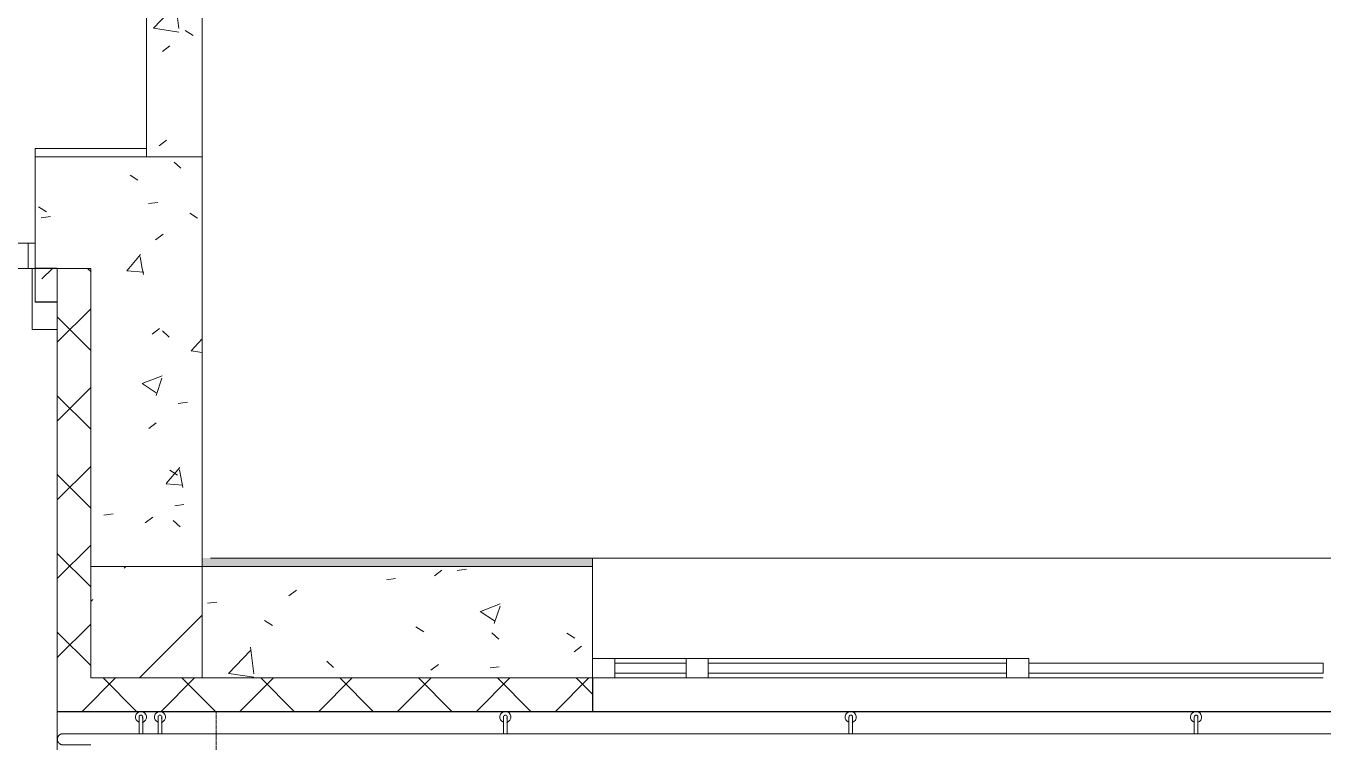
# Model space of a CAD drawing. Header units: millimetres. Extents: x -500089 to 1469082, y -290736 to 166440.
# Drawn here: x 1227521 to 1232174, y -23400 to -20831 of the extents above; entities that cross this region are included whole.
import ezdxf

# ---------------------------------------------------------------- set-up
doc = ezdxf.new("R2010")
doc.units = ezdxf.units.MM
doc.linetypes.add('ASVP_Штриховая_ш3 п1_5', pattern=[4.5, 3, -1.5])
for name, color, linetype, lineweight in [('Витраж', 7, 'Continuous', 0), ('Двери', 7, 'Continuous', 0), ('Линии', 7, 'Continuous', 0), ('Несущие колонны', 7, 'Continuous', 0), ('Ограждение', 7, 'Continuous', 0), ('Пандусы', 7, 'Continuous', 0), ('Панели витража', 7, 'Continuous', 0), ('Перекрытие', 7, 'Continuous', 0), ('Стены внутренние', 7, 'Continuous', 0), ('Стены несущие', 7, 'Continuous', 0), ('Стены отделка', 7, 'Continuous', 0), ('Стены штриховка', 7, 'Continuous', 0), ('экспертиза условные обозначения', 1, 'Continuous', 0)]:
    doc.layers.add(name, color=color, linetype=linetype, lineweight=lineweight)
pattern_1 = [(50, (0, 0), (728.7365, -63.7558), [76.2, -838.2]), (355, (0, 0), (-140.9716, 764.2276), [60.96, -670.56]), (100.451, (60.7, -5.3), (587.77, 700.4668), [64.76, -712.36]), (46.184, (0, 203.2), (1084.316, -168.171), [114.3, -1257.3]), (96.636, (90.4, 189.2), (949.61, 989.71), [97.14, -1068.54]), (351.184, (0, 203.2), (949.6206, 989.701), [91.44, -1005.84]), (21, (101.6, 152.4), (606.4579, -409.0606), [76.2, -838.2]), (326, (101.6, 152.4), (247.2083, 736.753), [60.96, -670.56]), (71.451, (152.14, 118.3), (853.6683, 327.6855), [64.76, -712.36]), (37.5, (0, 0), (12.3547, 338.2201), [33.528, -628.904, 33.528, -647.192, -673.1]), (37.5, (0, 0), (12.3547, 338.2201), [-1343.152, 33.528, -639.572]), (7.5, (0, 0), (267.2789, 400.7221), [33.528, -354.584, 33.528, -613.664, -256.54]), (7.5, (0, 0), (267.2789, 400.7221), [-1035.304, 33.528, -223.012]), (327.5, (-226.57, 0), (542.36333, -22.91534), [33.528, -220.472, 33.528, -758.952, -1051.56]), (327.5, (-226.57, 0), (542.36333, -22.91534), [-1046.48, 33.528, -1018.032]), (317.5, (-328.17, 0), (592.517, 101.7071), [33.528, -296.672, 33.528, -492.76, -746.76]), (317.5, (-328.17, 0), (592.517, 101.7071), [-856.488, 33.528, -713.232])]
pattern_2 = [(0, (0, 0), (406.4, 101.6), [6.706, -298.094, 6.706, -298.094, -1625.6]), (0, (0, 0), (406.4, 101.6), [-609.6, 6.706, -602.894, 6.706, -298.094, -711.2]), (0, (0, 0), (406.4, 101.6), [-1524, 6.706, -196.494, 6.706, -501.294]), (120, (152.4, 50.8), (-291.18818, 301.152724), [6.706, -298.094, 6.706, -298.094, -1625.6]), (120, (152.4, 50.8), (-291.18818, 301.152724), [-609.6, 6.706, -602.894, 6.706, -298.094, -711.2]), (120, (152.4, 50.8), (-291.18818, 301.152724), [-1524, 6.706, -196.494, 6.706, -501.294]), (240, (203.2, 254), (-115.21182, -402.752724), [6.706, -298.094, 6.706, -298.094, -1625.6]), (240, (203.2, 254), (-115.21182, -402.752724), [-609.6, 6.706, -602.894, 6.706, -298.094, -711.2]), (240, (203.2, 254), (-115.21182, -402.752724), [-1524, 6.706, -196.494, 6.706, -501.294])]
pattern_3 = [(45, (0, 0), (-141.42136, 141.42136), []), (135, (0, 0), (-141.42136, -141.42136), [])]

# ---------------------------------------------------------------- blocks, each defined once
blk = doc.blocks.new('ASVP_ДверьСтальная_2 полотна - Внутренняя 1370х2300h_полотна_ Г Пр-2731052-З Этаж 01')
at = {"layer": 'Двери', "lineweight": 18}
for p, q in [((-685, 200), (94.4, 650)), ((94.4, 650), (124.4, 598)), ((124.4, 598), (-655, 148)), ((278, 435), (248, 383)), ((685, 200), (278, 435)), ((248, 383), (655, 148)), ((-750, 200), (-725, 200)), ((-750, 110), (-750, 200)), ((-725, 200), (-685, 200)), ((-725, 110), (-725, 200)), ((-725, 200), (-725, 110)), ((-655, 148), (-685, 200)), ((-685, 200), (-685, 140)), ((655, 148), (685, 200)), ((725, 200), (685, 200)), ((685, 200), (685, 140)), ((725, 110), (725, 200)), ((750, 200), (725, 200)), ((725, 200), (725, 110)), ((750, 110), (750, 200)), ((-685, 140), (-669, 140)), ((-669, 140), (-669, 110)), ((685, 140), (669, 140)), ((669, 140), (669, 110)), ((-725, 110), (-750, 110)), ((-669, 110), (-725, 110)), ((669, 110), (725, 110)), ((725, 110), (750, 110))]:
    blk.add_line(p, q, dxfattribs=at)
blk = doc.blocks.new('ADSK_КолоннаЖБ_Прямоугольная - 400x400 мм-V211-З Этаж 01')
at = {"layer": 'Несущие колонны'}
h = blk.add_hatch(dxfattribs=at)
h.set_pattern_fill('FP_224', color=256, style=0, pattern_type=2)
h.set_pattern_definition([(45, (-81000, -57800), (-449.013, 449.013), []), (45, (-80551, -57800), (-449.013, 449.013), [793.75, -158.75, 6.706, -152.044])])
h.paths.add_polyline_path([(200, -200), (200, 200), (-200, 200), (-200, -200)], flags=0)
at = {"layer": 'Несущие колонны', "lineweight": 18}
for p, q in [((-200, -200), (-200, 200)), ((-200, 200), (200, 200)), ((200, 200), (-200, 200)), ((-200, 200), (-200, -200)), ((200, 200), (200, -200)), ((200, -200), (200, 200)), ((200, -200), (-200, -200)), ((-200, -200), (200, -200))]:
    blk.add_line(p, q, dxfattribs=at)
blk = doc.blocks.new('Системная панель - ASVP_Cтеклопакет Двухкамерный_36 мм-2646093-З Этаж 01')
at = {"layer": 'Панели витража', "lineweight": 18}
for p, q in [((-127.5, 18), (127.5, 18)), ((-127.5, -18), (-127.5, 18)), ((127.5, -18), (127.5, 18)), ((127.5, -18), (-127.5, -18))]:
    blk.add_line(p, q, dxfattribs=at)
blk = doc.blocks.new('Прямоугольный импост - 80х70 мм Белый-2744741-З Этаж 01')
at = {"layer": 'Витраж'}
for p, q in [((106135, 50470), (105880, 50470)), ((106135, 50400), (105880, 50400))]:
    blk.add_line(p, q, dxfattribs=at)
blk = doc.blocks.new('Системная панель - ASVP_Cтеклопакет Двухкамерный_36 мм-2646106-З Этаж 01')
at = {"layer": 'Панели витража', "lineweight": 18}
for p, q in [((-535, 18), (535, 18)), ((-535, -18), (-535, 18)), ((535, -18), (535, 18)), ((535, -18), (-535, -18))]:
    blk.add_line(p, q, dxfattribs=at)
blk = doc.blocks.new('Прямоугольный импост - 80х70 мм Белый-2744743-З Этаж 01')
at = {"layer": 'Витраж'}
for p, q in [((107285, 50470), (106215, 50470)), ((107285, 50400), (106215, 50400))]:
    blk.add_line(p, q, dxfattribs=at)
blk = doc.blocks.new('Прямоугольный импост - 80х70 мм Белый-2637583-З Этаж 01')
at = {"layer": 'Витраж', "lineweight": 18}
for p, q in [((40, 35), (-40, 35)), ((-40, 35), (-40, -35)), ((40, 35), (40, -35)), ((-40, -35), (40, -35))]:
    blk.add_line(p, q, dxfattribs=at)
blk = doc.blocks.new('Системная панель - ASVP_Cтеклопакет Двухкамерный_36 мм-2646088-З Этаж 01')
at = {"layer": 'Панели витража', "lineweight": 18}
for p, q in [((-527.5, 18), (527.5, 18)), ((-527.5, -18), (-527.5, 18)), ((527.5, -18), (527.5, 18)), ((527.5, -18), (-527.5, -18))]:
    blk.add_line(p, q, dxfattribs=at)
blk = doc.blocks.new('Прямоугольный импост - 80х70 мм Белый-2637562-З Этаж 01')
at = {"layer": 'Витраж', "lineweight": 18}
for p, q in [((40, 35), (-40, 35)), ((-40, 35), (-40, -35)), ((40, 35), (40, -35)), ((-40, -35), (40, -35))]:
    blk.add_line(p, q, dxfattribs=at)
blk = doc.blocks.new('Прямоугольный импост - 80х70 мм Белый-2637594-З Этаж 01')
at = {"layer": 'Витраж', "lineweight": 18}
for p, q in [((0, 35), (-80, 35)), ((-80, 35), (-80, -35)), ((-80, -35), (0, -35))]:
    blk.add_line(p, q, dxfattribs=at)
blk = doc.blocks.new('Ограждение - D40 доп поручень 700-2740027-З Этаж 01')
at = {"layer": 'Ограждение'}
for p, q in [((-26.7, 6.7), (-60, 6.7)), ((-18.9, 6.7), (-53.3, 6.7)), ((-60, -6.7), (-26.7, -6.7)), ((-53.3, -6.7), (-20, -6.7))]:
    blk.add_line(p, q, dxfattribs=at)
at = {"layer": 'Ограждение', "flags": 128}
for points in [[(-60, 6.7), (-58.9, 6.7), (-57.9, 6.7), (-56.8, 6.7), (-55.8, 6.7), (-54.7, 6.7), (-53.6, 6.7), (-53.3, 6.7)], [(0, 6.7), (0, 6.7), (-0.1, 6.7), (-0.2, 6.7), (-0.3, 6.7), (-0.5, 6.7), (-0.8, 6.7), (-1, 6.7), (-1.4, 6.7), (-1.7, 6.7), (-2.1, 6.7), (-2.5, 6.7), (-3, 6.7), (-3.5, 6.7), (-4.1, 6.7), (-4.7, 6.7), (-5.3, 6.7), (-5.9, 6.7), (-6.6, 6.7), (-7.3, 6.7), (-8.1, 6.7), (-8.9, 6.7), (-9.7, 6.7), (-10.5, 6.7), (-11.4, 6.7), (-12.3, 6.7), (-13.2, 6.7), (-14.1, 6.7), (-15, 6.7), (-16, 6.7), (-17, 6.7), (-18, 6.7), (-19, 6.7), (-20, 6.7), (-21.1, 6.7), (-22.1, 6.7), (-23.2, 6.7), (-24.2, 6.7), (-25.3, 6.7), (-26.4, 6.7), (-26.7, 6.7)], [(-53.3, -6.7), (-54.4, -6.7), (-55.5, -6.7), (-56.5, -6.7), (-57.6, -6.7), (-58.6, -6.7), (-59.7, -6.7)], [(-26.7, -6.7), (-25.6, -6.7), (-24.5, -6.7), (-23.5, -6.7), (-22.4, -6.7), (-21.4, -6.7), (-20.3, -6.7), (-19.3, -6.7), (-18.3, -6.7), (-17.3, -6.7), (-16.3, -6.7), (-15.3, -6.7), (-14.4, -6.7), (-13.4, -6.7), (-12.5, -6.7), (-11.6, -6.7), (-10.7, -6.7), (-9.9, -6.7), (-9.1, -6.7), (-8.3, -6.7), (-7.5, -6.7), (-6.8, -6.7), (-6.1, -6.7), (-5.5, -6.7), (-4.8, -6.7), (-4.2, -6.7), (-3.7, -6.7), (-3.1, -6.7), (-2.7, -6.7), (-2.2, -6.7), (-1.8, -6.7), (-1.4, -6.7), (-1.1, -6.7), (-0.8, -6.7), (-0.6, -6.7), (-0.4, -6.7), (-0.2, -6.7), (-0.1, -6.7), (0, -6.7), (0, -6.7)]]:
    blk.add_lwpolyline(points, dxfattribs=at)
at = {"layer": 'Ограждение'}
for radius, start, end in [(20, 360, 165), (6.67, 90, 135), (6.67, 270, 90), (20, 199.6343, 360)]:
    blk.add_arc((0, 0), radius, start, end, dxfattribs=at)
blk.add_open_spline([(-18.9, 6.6), (-18.9, 6.5), (-19, 6.4), (-19.1, 6.1), (-19.1, 5.8), (-19.2, 5.8)], degree=3, knots=[0.5555556, 0.5555556, 0.5555556, 0.5555556, 0.5833333, 0.6527778, 0.6666667, 0.6666667, 0.6666667, 0.6666667], dxfattribs=at)
blk = doc.blocks.new('Ограждение - D40 доп поручень 700-2740141-З Этаж 01')
at = {"layer": 'Ограждение'}
for p, q in [((-26.7, 6.7), (-60, 6.7)), ((-18.9, 6.7), (-53.3, 6.7)), ((-60, -6.7), (-26.7, -6.7)), ((-53.3, -6.7), (-20, -6.7))]:
    blk.add_line(p, q, dxfattribs=at)
at = {"layer": 'Ограждение', "flags": 128}
for points in [[(-60, 6.7), (-58.9, 6.7), (-57.9, 6.7), (-56.8, 6.7), (-55.8, 6.7), (-54.7, 6.7), (-53.6, 6.7), (-53.3, 6.7)], [(0, 6.7), (0, 6.7), (-0.1, 6.7), (-0.2, 6.7), (-0.3, 6.7), (-0.5, 6.7), (-0.8, 6.7), (-1, 6.7), (-1.4, 6.7), (-1.7, 6.7), (-2.1, 6.7), (-2.5, 6.7), (-3, 6.7), (-3.5, 6.7), (-4.1, 6.7), (-4.7, 6.7), (-5.3, 6.7), (-5.9, 6.7), (-6.6, 6.7), (-7.3, 6.7), (-8.1, 6.7), (-8.9, 6.7), (-9.7, 6.7), (-10.5, 6.7), (-11.4, 6.7), (-12.3, 6.7), (-13.2, 6.7), (-14.1, 6.7), (-15, 6.7), (-16, 6.7), (-17, 6.7), (-18, 6.7), (-19, 6.7), (-20, 6.7), (-21.1, 6.7), (-22.1, 6.7), (-23.2, 6.7), (-24.2, 6.7), (-25.3, 6.7), (-26.4, 6.7), (-26.7, 6.7)], [(-53.3, -6.7), (-54.4, -6.7), (-55.5, -6.7), (-56.5, -6.7), (-57.6, -6.7), (-58.6, -6.7), (-59.7, -6.7)], [(-26.7, -6.7), (-25.6, -6.7), (-24.5, -6.7), (-23.5, -6.7), (-22.4, -6.7), (-21.4, -6.7), (-20.3, -6.7), (-19.3, -6.7), (-18.3, -6.7), (-17.3, -6.7), (-16.3, -6.7), (-15.3, -6.7), (-14.4, -6.7), (-13.4, -6.7), (-12.5, -6.7), (-11.6, -6.7), (-10.7, -6.7), (-9.9, -6.7), (-9.1, -6.7), (-8.3, -6.7), (-7.5, -6.7), (-6.8, -6.7), (-6.1, -6.7), (-5.5, -6.7), (-4.8, -6.7), (-4.2, -6.7), (-3.7, -6.7), (-3.1, -6.7), (-2.7, -6.7), (-2.2, -6.7), (-1.8, -6.7), (-1.4, -6.7), (-1.1, -6.7), (-0.8, -6.7), (-0.6, -6.7), (-0.4, -6.7), (-0.2, -6.7), (-0.1, -6.7), (0, -6.7), (0, -6.7)]]:
    blk.add_lwpolyline(points, dxfattribs=at)
at = {"layer": 'Ограждение'}
for radius, start, end in [(20, 360, 165), (6.67, 90, 135), (6.67, 270, 90), (20, 199.6343, 360)]:
    blk.add_arc((0, 0), radius, start, end, dxfattribs=at)
blk.add_open_spline([(-18.9, 6.6), (-18.9, 6.5), (-19, 6.4), (-19.1, 6.1), (-19.1, 5.8), (-19.2, 5.8)], degree=3, knots=[0.5555556, 0.5555556, 0.5555556, 0.5555556, 0.5833333, 0.6527778, 0.6666667, 0.6666667, 0.6666667, 0.6666667], dxfattribs=at)
blk = doc.blocks.new('Ограждение - D40 доп поручень 700-2740143-З Этаж 01')
at = {"layer": 'Ограждение'}
for p, q in [((-26.7, 6.7), (-60, 6.7)), ((-18.9, 6.7), (-53.3, 6.7)), ((-60, -6.7), (-26.7, -6.7)), ((-53.3, -6.7), (-20, -6.7))]:
    blk.add_line(p, q, dxfattribs=at)
at = {"layer": 'Ограждение', "flags": 128}
for points in [[(-60, 6.7), (-58.9, 6.7), (-57.9, 6.7), (-56.8, 6.7), (-55.8, 6.7), (-54.7, 6.7), (-53.6, 6.7), (-53.3, 6.7)], [(0, 6.7), (0, 6.7), (-0.1, 6.7), (-0.2, 6.7), (-0.3, 6.7), (-0.5, 6.7), (-0.8, 6.7), (-1, 6.7), (-1.4, 6.7), (-1.7, 6.7), (-2.1, 6.7), (-2.5, 6.7), (-3, 6.7), (-3.5, 6.7), (-4.1, 6.7), (-4.7, 6.7), (-5.3, 6.7), (-5.9, 6.7), (-6.6, 6.7), (-7.3, 6.7), (-8.1, 6.7), (-8.9, 6.7), (-9.7, 6.7), (-10.5, 6.7), (-11.4, 6.7), (-12.3, 6.7), (-13.2, 6.7), (-14.1, 6.7), (-15, 6.7), (-16, 6.7), (-17, 6.7), (-18, 6.7), (-19, 6.7), (-20, 6.7), (-21.1, 6.7), (-22.1, 6.7), (-23.2, 6.7), (-24.2, 6.7), (-25.3, 6.7), (-26.4, 6.7), (-26.7, 6.7)], [(-53.3, -6.7), (-54.4, -6.7), (-55.5, -6.7), (-56.5, -6.7), (-57.6, -6.7), (-58.6, -6.7), (-59.7, -6.7)], [(-26.7, -6.7), (-25.6, -6.7), (-24.5, -6.7), (-23.5, -6.7), (-22.4, -6.7), (-21.4, -6.7), (-20.3, -6.7), (-19.3, -6.7), (-18.3, -6.7), (-17.3, -6.7), (-16.3, -6.7), (-15.3, -6.7), (-14.4, -6.7), (-13.4, -6.7), (-12.5, -6.7), (-11.6, -6.7), (-10.7, -6.7), (-9.9, -6.7), (-9.1, -6.7), (-8.3, -6.7), (-7.5, -6.7), (-6.8, -6.7), (-6.1, -6.7), (-5.5, -6.7), (-4.8, -6.7), (-4.2, -6.7), (-3.7, -6.7), (-3.1, -6.7), (-2.7, -6.7), (-2.2, -6.7), (-1.8, -6.7), (-1.4, -6.7), (-1.1, -6.7), (-0.8, -6.7), (-0.6, -6.7), (-0.4, -6.7), (-0.2, -6.7), (-0.1, -6.7), (0, -6.7), (0, -6.7)]]:
    blk.add_lwpolyline(points, dxfattribs=at)
at = {"layer": 'Ограждение'}
for radius, start, end in [(20, 360, 165), (6.67, 90, 135), (6.67, 270, 90), (20, 199.6343, 360)]:
    blk.add_arc((0, 0), radius, start, end, dxfattribs=at)
blk.add_open_spline([(-18.9, 6.6), (-18.9, 6.5), (-19, 6.4), (-19.1, 6.1), (-19.1, 5.8), (-19.2, 5.8)], degree=3, knots=[0.5555556, 0.5555556, 0.5555556, 0.5555556, 0.5833333, 0.6527778, 0.6666667, 0.6666667, 0.6666667, 0.6666667], dxfattribs=at)
blk = doc.blocks.new('Ограждение - D40 доп поручень 700-2740145-З Этаж 01')
at = {"layer": 'Ограждение'}
for p, q in [((-26.7, 6.7), (-60, 6.7)), ((-18.9, 6.7), (-53.3, 6.7)), ((-60, -6.7), (-26.7, -6.7)), ((-53.3, -6.7), (-20, -6.7))]:
    blk.add_line(p, q, dxfattribs=at)
at = {"layer": 'Ограждение', "flags": 128}
for points in [[(-60, 6.7), (-58.9, 6.7), (-57.9, 6.7), (-56.8, 6.7), (-55.8, 6.7), (-54.7, 6.7), (-53.6, 6.7), (-53.3, 6.7)], [(0, 6.7), (0, 6.7), (-0.1, 6.7), (-0.2, 6.7), (-0.3, 6.7), (-0.5, 6.7), (-0.8, 6.7), (-1, 6.7), (-1.4, 6.7), (-1.7, 6.7), (-2.1, 6.7), (-2.5, 6.7), (-3, 6.7), (-3.5, 6.7), (-4.1, 6.7), (-4.7, 6.7), (-5.3, 6.7), (-5.9, 6.7), (-6.6, 6.7), (-7.3, 6.7), (-8.1, 6.7), (-8.9, 6.7), (-9.7, 6.7), (-10.5, 6.7), (-11.4, 6.7), (-12.3, 6.7), (-13.2, 6.7), (-14.1, 6.7), (-15, 6.7), (-16, 6.7), (-17, 6.7), (-18, 6.7), (-19, 6.7), (-20, 6.7), (-21.1, 6.7), (-22.1, 6.7), (-23.2, 6.7), (-24.2, 6.7), (-25.3, 6.7), (-26.4, 6.7), (-26.7, 6.7)], [(-53.3, -6.7), (-54.4, -6.7), (-55.5, -6.7), (-56.5, -6.7), (-57.6, -6.7), (-58.6, -6.7), (-59.7, -6.7)], [(-26.7, -6.7), (-25.6, -6.7), (-24.5, -6.7), (-23.5, -6.7), (-22.4, -6.7), (-21.4, -6.7), (-20.3, -6.7), (-19.3, -6.7), (-18.3, -6.7), (-17.3, -6.7), (-16.3, -6.7), (-15.3, -6.7), (-14.4, -6.7), (-13.4, -6.7), (-12.5, -6.7), (-11.6, -6.7), (-10.7, -6.7), (-9.9, -6.7), (-9.1, -6.7), (-8.3, -6.7), (-7.5, -6.7), (-6.8, -6.7), (-6.1, -6.7), (-5.5, -6.7), (-4.8, -6.7), (-4.2, -6.7), (-3.7, -6.7), (-3.1, -6.7), (-2.7, -6.7), (-2.2, -6.7), (-1.8, -6.7), (-1.4, -6.7), (-1.1, -6.7), (-0.8, -6.7), (-0.6, -6.7), (-0.4, -6.7), (-0.2, -6.7), (-0.1, -6.7), (0, -6.7), (0, -6.7)]]:
    blk.add_lwpolyline(points, dxfattribs=at)
at = {"layer": 'Ограждение'}
for radius, start, end in [(20, 360, 165), (6.67, 90, 135), (6.67, 270, 90), (20, 199.6343, 360)]:
    blk.add_arc((0, 0), radius, start, end, dxfattribs=at)
blk.add_open_spline([(-18.9, 6.6), (-18.9, 6.5), (-19, 6.4), (-19.1, 6.1), (-19.1, 5.8), (-19.2, 5.8)], degree=3, knots=[0.5555556, 0.5555556, 0.5555556, 0.5555556, 0.5833333, 0.6527778, 0.6666667, 0.6666667, 0.6666667, 0.6666667], dxfattribs=at)
blk = doc.blocks.new('Ограждение - D40 доп поручень 700-2740125-З Этаж 01')
at = {"layer": 'Ограждение'}
for p, q in [((-26.7, 6.7), (-60, 6.7)), ((-18.9, 6.7), (-53.3, 6.7)), ((-60, -6.7), (-26.7, -6.7)), ((-53.3, -6.7), (-20, -6.7))]:
    blk.add_line(p, q, dxfattribs=at)
at = {"layer": 'Ограждение', "flags": 128}
for points in [[(-60, 6.7), (-58.9, 6.7), (-57.9, 6.7), (-56.8, 6.7), (-55.8, 6.7), (-54.7, 6.7), (-53.6, 6.7), (-53.3, 6.7)], [(0, 6.7), (0, 6.7), (-0.1, 6.7), (-0.2, 6.7), (-0.3, 6.7), (-0.5, 6.7), (-0.8, 6.7), (-1, 6.7), (-1.4, 6.7), (-1.7, 6.7), (-2.1, 6.7), (-2.5, 6.7), (-3, 6.7), (-3.5, 6.7), (-4.1, 6.7), (-4.7, 6.7), (-5.3, 6.7), (-5.9, 6.7), (-6.6, 6.7), (-7.3, 6.7), (-8.1, 6.7), (-8.9, 6.7), (-9.7, 6.7), (-10.5, 6.7), (-11.4, 6.7), (-12.3, 6.7), (-13.2, 6.7), (-14.1, 6.7), (-15, 6.7), (-16, 6.7), (-17, 6.7), (-18, 6.7), (-19, 6.7), (-20, 6.7), (-21.1, 6.7), (-22.1, 6.7), (-23.2, 6.7), (-24.2, 6.7), (-25.3, 6.7), (-26.4, 6.7), (-26.7, 6.7)], [(-53.3, -6.7), (-54.4, -6.7), (-55.5, -6.7), (-56.5, -6.7), (-57.6, -6.7), (-58.6, -6.7), (-59.7, -6.7)], [(-26.7, -6.7), (-25.6, -6.7), (-24.5, -6.7), (-23.5, -6.7), (-22.4, -6.7), (-21.4, -6.7), (-20.3, -6.7), (-19.3, -6.7), (-18.3, -6.7), (-17.3, -6.7), (-16.3, -6.7), (-15.3, -6.7), (-14.4, -6.7), (-13.4, -6.7), (-12.5, -6.7), (-11.6, -6.7), (-10.7, -6.7), (-9.9, -6.7), (-9.1, -6.7), (-8.3, -6.7), (-7.5, -6.7), (-6.8, -6.7), (-6.1, -6.7), (-5.5, -6.7), (-4.8, -6.7), (-4.2, -6.7), (-3.7, -6.7), (-3.1, -6.7), (-2.7, -6.7), (-2.2, -6.7), (-1.8, -6.7), (-1.4, -6.7), (-1.1, -6.7), (-0.8, -6.7), (-0.6, -6.7), (-0.4, -6.7), (-0.2, -6.7), (-0.1, -6.7), (0, -6.7), (0, -6.7)]]:
    blk.add_lwpolyline(points, dxfattribs=at)
at = {"layer": 'Ограждение'}
for radius, start, end in [(20, 360, 165), (6.67, 90, 135), (6.67, 270, 90), (20, 199.6343, 360)]:
    blk.add_arc((0, 0), radius, start, end, dxfattribs=at)
blk.add_open_spline([(-18.9, 6.6), (-18.9, 6.5), (-19, 6.4), (-19.1, 6.1), (-19.1, 5.8), (-19.2, 5.8)], degree=3, knots=[0.5555556, 0.5555556, 0.5555556, 0.5555556, 0.5833333, 0.6527778, 0.6666667, 0.6666667, 0.6666667, 0.6666667], dxfattribs=at)
blk = doc.blocks.new('Ограждение - Ограждение-2738581-З Этаж 01')
at = {"extrusion": (0, 0, -1), "zscale": -1, "rotation": 90.0000000000002}
for name, p in [('Ограждение - D40 доп поручень 700-2740027-З Этаж 01', (-60280, -340)), ('Ограждение - D40 доп поручень 700-2740125-З Этаж 01', (-60348.3, -340)), ('Ограждение - D40 доп поручень 700-2740145-З Этаж 01', (-61587, -340)), ('Ограждение - D40 доп поручень 700-2740143-З Этаж 01', (-62825.8, -340)), ('Ограждение - D40 доп поручень 700-2740141-З Этаж 01', (-64064.5, -340))]:
    blk.add_blockref(name, p, dxfattribs=at)
blk = doc.blocks.new('Тип верхнего поручня - Верхний поручень_Внутренний_-2738659-З Этаж 01')
at = {"layer": 'Ограждение'}
for p, q in [((60278.8, -400), (60100, -400)), ((68277.8, -400), (60280.2, -400))]:
    blk.add_line(p, q, dxfattribs=at)
at = {"layer": 'Ограждение', "flags": 128}
blk.add_lwpolyline([(60280.2, -400), (60279, -400), (60278.8, -400)], dxfattribs=at)
blk = doc.blocks.new('Тип верхнего поручня - D40 шаг 200-V241-З Этаж 01')
at = {"layer": 'Ограждение', "flags": 128}
for points in [[(0, 20), (4, 20), (8, 20), (12, 20), (15.9, 20), (19.9, 20), (23.8, 20), (27.6, 20), (31.5, 20), (35.2, 20), (38.9, 20), (42.6, 20), (46.2, 20), (49.7, 20), (53.1, 20), (56.5, 20), (59.7, 20), (62.9, 20), (65.9, 20), (68.9, 20), (71.7, 20), (74.5, 20), (77.1, 20), (79.6, 20), (81.9, 20), (84.1, 20), (86.2, 20), (88.2, 20), (90, 20), (91.7, 20), (93.2, 20), (94.6, 20), (95.8, 20), (96.9, 20), (97.8, 20), (98.5, 20), (99.1, 20), (99.6, 20), (99.9, 20), (100, 20), (100, 20)], [(100, 20), (99.9, 20), (99.7, 20), (99.3, 20), (98.7, 20), (98, 20), (97.1, 20), (96.1, 20), (94.9, 20), (93.6, 20), (92.1, 20), (90.5, 20), (88.7, 20), (86.8, 20), (84.7, 20), (82.5, 20), (80.2, 20), (77.8, 20), (75.2, 20), (72.5, 20), (69.7, 20), (66.7, 20), (63.7, 20), (60.6, 20), (57.4, 20), (54, 20), (50.6, 20), (47.1, 20), (43.6, 20), (39.9, 20), (36.2, 20), (32.5, 20), (28.7, 20), (24.8, 20), (20.9, 20), (17, 20), (13, 20), (9.1, 20), (5.1, 20), (1.1, 20), (0, 20)], [(100, 20), (100.8, 20), (101.6, 19.9), (102.4, 19.9), (103.2, 19.7), (104, 19.6), (104.8, 19.4), (105.5, 19.2), (106.3, 19), (107, 18.7), (107.8, 18.4), (108.5, 18.1), (109.2, 17.7), (109.9, 17.4), (110.6, 16.9), (111.3, 16.5), (111.9, 16), (112.6, 15.6), (113.2, 15), (113.8, 14.5), (114.3, 13.9), (114.9, 13.3), (115.4, 12.7), (115.9, 12.1), (116.4, 11.5), (116.8, 10.8), (117.2, 10.1), (117.6, 9.4), (118, 8.7), (118.3, 8), (118.6, 7.2), (118.9, 6.5), (119.2, 5.7), (119.4, 5), (119.6, 4.2), (119.7, 3.4), (119.8, 2.6), (119.9, 1.8), (120, 1), (120, 0.2), (120, 0)], [(120, 0), (120, -0.8), (119.9, -1.6), (119.9, -2.4), (119.7, -3.2), (119.6, -4), (119.4, -4.8), (119.2, -5.5), (119, -6.3), (118.7, -7), (118.4, -7.8), (118.1, -8.5), (117.7, -9.2), (117.4, -9.9), (116.9, -10.6), (116.5, -11.3), (116, -11.9), (115.6, -12.6), (115, -13.2), (114.5, -13.8), (113.9, -14.3), (113.3, -14.9), (112.7, -15.4), (112.1, -15.9), (111.5, -16.4), (110.8, -16.8), (110.1, -17.2), (109.4, -17.6), (108.7, -18), (108, -18.3), (107.2, -18.6), (106.5, -18.9), (105.7, -19.2), (105, -19.4), (104.2, -19.6), (103.4, -19.7), (102.6, -19.8), (101.8, -19.9), (101, -20), (100.2, -20), (100, -20)], [(0, -20), (4, -20), (8, -20), (12, -20), (15.9, -20), (19.9, -20), (23.8, -20), (27.6, -20), (31.5, -20), (35.2, -20), (38.9, -20), (42.6, -20), (46.2, -20), (49.7, -20), (53.1, -20), (56.5, -20), (59.7, -20), (62.9, -20), (65.9, -20), (68.9, -20), (71.7, -20), (74.5, -20), (77.1, -20), (79.6, -20), (81.9, -20), (84.1, -20), (86.2, -20), (88.2, -20), (90, -20), (91.7, -20), (93.2, -20), (94.6, -20), (95.8, -20), (96.9, -20), (97.8, -20), (98.5, -20), (99.1, -20), (99.6, -20), (99.9, -20), (100, -20), (100, -20)], [(100, -20), (99.9, -20), (99.7, -20), (99.3, -20), (98.7, -20), (98, -20), (97.1, -20), (96.1, -20), (94.9, -20), (93.6, -20), (92.1, -20), (90.5, -20), (88.7, -20), (86.8, -20), (84.7, -20), (82.5, -20), (80.2, -20), (77.8, -20), (75.2, -20), (72.5, -20), (69.7, -20), (66.7, -20), (63.7, -20), (60.6, -20), (57.4, -20), (54, -20), (50.6, -20), (47.1, -20), (43.6, -20), (39.9, -20), (36.2, -20), (32.5, -20), (28.7, -20), (24.8, -20), (20.9, -20), (17, -20), (13, -20), (9.1, -20), (5.1, -20), (1.1, -20), (0, -20)]]:
    blk.add_lwpolyline(points, dxfattribs=at)
blk = doc.blocks.new('Прямоугольный импост - 1х120 мм _наружный откос_ Белый-2750710-З Этаж 01')
at = {"layer": 'Витраж'}
for p, q in [((121901, 50280), (121901, 50400)), ((121980, 50400), (122235, 50400)), ((122315, 50400), (123385, 50400)), ((123465, 50400), (124520, 50400)), ((124599, 50400), (124599, 50280)), ((121901, 50280), (124599, 50280))]:
    blk.add_line(p, q, dxfattribs=at)
blk = doc.blocks.new('АР_СОШ_Верзилово_Сущ_Здание_rvt-2-З Этаж 01')
at = {"layer": 'Стены штриховка', "lineweight": 9}
h = blk.add_hatch(dxfattribs=at)
h.set_pattern_fill('FP_31', color=256, style=0, pattern_type=2)
h.set_pattern_definition(pattern_1)
h.paths.add_polyline_path([(116108.4, 52270), (116300, 52270), (116300, 54300), (116100, 54300), (116100, 52270)], flags=0)
h = blk.add_hatch(dxfattribs=at)
h.set_pattern_fill('FP_33', color=256, style=0, pattern_type=2)
h.set_pattern_definition(pattern_2)
h.paths.add_polyline_path([(116100, 52270), (116100, 52300), (115700, 52300), (115700, 52270), (115900, 52270)], flags=0)
h.paths.add_polyline_path([(113900, 52270), (114200, 52270), (114200, 52300), (113900, 52300)], flags=0)
h.paths.add_polyline_path([(112000, 52270), (112400, 52270), (112400, 52300), (112000, 52300)], flags=0)
h.paths.add_polyline_path([(110420, 52270), (110500, 52270), (110500, 52300), (110100, 52300), (110100, 52270), (110300, 52270)], flags=0)
h = blk.add_hatch(dxfattribs=at)
h.set_pattern_fill('FP_31', color=256, style=0, pattern_type=2)
h.set_pattern_definition(pattern_1)
h.paths.add_polyline_path([(116108.4, 51870), (116300, 51870), (116300, 52270), (115700, 52270), (115700, 51870), (115900, 51870)], flags=0)
h.paths.add_polyline_path([(110300, 51870), (110500, 51870), (110500, 52270), (110300, 52270), (110300, 51976)], flags=0)
h.paths.add_polyline_path([(112400, 51870), (112400, 52270), (112000, 52270), (112000, 51870)], flags=0)
h.paths.add_polyline_path([(114200, 51870), (114200, 52270), (113900, 52270), (113900, 51870)], flags=0)
h = blk.add_hatch(dxfattribs=at)
h.set_pattern_fill('FP_32', color=256, style=0, pattern_type=2)
h.set_pattern_definition(pattern_3)
h.paths.add_polyline_path([(112000, 51750), (112400, 51750), (112400, 51870), (112000, 51870)], flags=0)
h.paths.add_polyline_path([(110420, 51750), (110421, 51751.5), (110420, 51805.7)], flags=0)
h.paths.add_polyline_path([(115780, 51750), (115900, 51750), (115900, 51870), (115700, 51870), (115759.1, 51781.4)], flags=0)
h.paths.add_polyline_path([(114200, 51750), (114200, 51870), (113900, 51870), (113900, 51750)], flags=0)
h = blk.add_hatch(dxfattribs=at)
h.set_pattern_fill('FP_31', color=256, style=0, pattern_type=2)
h.set_pattern_definition(pattern_1)
h.paths.add_polyline_path([(116108.4, 50800), (116300, 50800), (116300, 51870), (115900, 51870), (115900, 50800)], flags=0)
h = blk.add_hatch(dxfattribs=at)
h.set_pattern_fill('FP_32', color=256, style=0, pattern_type=2)
h.set_pattern_definition(pattern_3)
h.paths.add_polyline_path([(115780, 50400), (115900, 50400), (115900, 51750), (115780, 51750), (115780, 50800)], flags=0)
h = blk.add_hatch(dxfattribs=at)
h.set_pattern_fill('FP_33', color=256, style=0, pattern_type=2)
h.set_pattern_definition(pattern_2)
h.paths.add_polyline_path([(130897.4, 50800), (130900, 50800), (130900, 50830), (129400, 50830), (129400, 50800), (130870, 50800)], flags=0)
h.paths.add_polyline_path([(116300, 50800), (117700, 50800), (117700, 50830), (116300, 50830)], flags=0)
h.paths.add_polyline_path([(120400, 50800), (120930, 50800), (120930, 50830), (120400, 50830)], flags=0)
h.paths.add_polyline_path([(125050, 50800), (125300, 50800), (125300, 50830), (125030, 50830), (125030, 50800)], flags=0)
h.paths.add_polyline_path([(124930, 50800), (124930, 50830), (124600, 50830), (124600, 50800), (124910, 50800)], flags=0)
h.paths.add_polyline_path([(121030, 50800), (121900, 50800), (121900, 50830), (121030, 50830)], flags=0)
h = blk.add_hatch(dxfattribs=at)
h.set_pattern_fill('FP_31', color=256, style=0, pattern_type=2)
h.set_pattern_definition(pattern_1)
h.paths.add_polyline_path([(125300, 50400), (125300, 50800), (124600, 50800), (124600, 50400), (125030, 50400)], flags=0)
h.paths.add_polyline_path([(116300, 50400), (117700, 50400), (117700, 50800), (116300, 50800)], flags=0)
h.paths.add_polyline_path([(120800, 50400), (121900, 50400), (121900, 50800), (120800, 50800), (120800, 50506.7)], flags=0)
h.paths.add_polyline_path([(129452, 50400), (131300, 50400), (131300, 50550), (130900, 50800), (129400, 50800), (129400, 50400)], flags=0)
h = blk.add_hatch(dxfattribs=at)
h.set_pattern_fill('FP_32', color=256, style=0, pattern_type=2)
h.set_pattern_definition(pattern_3)
h.paths.add_polyline_path([(121900, 50280), (121900, 50400), (120400, 50400), (120400, 50280), (121668.3, 50280)], flags=0)
h.paths.add_polyline_path([(115830.5, 50280), (117700, 50280), (117700, 50400), (115780, 50400), (115780, 50280)], flags=0)
h.paths.add_polyline_path([(130900, 50280), (131300, 50280), (131300, 50400), (129400, 50400), (129400, 50280), (129452, 50280)], flags=0)
h.paths.add_polyline_path([(125004.2, 50280), (125300, 50280), (125300, 50400), (124600, 50400), (124600, 50280), (124900, 50280)], flags=0)
at = {"layer": 'Пандусы'}
blk.add_line((115780, 50280), (115780, 49080), dxfattribs=at)
at = {"layer": 'Перекрытие'}
blk.add_line((115780, 47880), (115780, 50280), dxfattribs=at)
at = {"layer": 'Стены внутренние'}
for p, q in [((117700, 50830), (120400, 50830)), ((117700, 50279), (117700, 50280)), ((120400, 50279), (117700, 50279))]:
    blk.add_line(p, q, dxfattribs=at)
at = {"layer": 'Стены несущие'}
for p, q in [((116100, 54300), (116100, 52300)), ((116300, 52270), (116300, 54300)), ((116100, 52270), (116100, 52300)), ((115700, 51960), (115700, 52270)), ((116100, 52270), (115700, 52270)), ((115700, 52270), (116100, 52270)), ((116300, 52270), (116100, 52270)), ((116300, 52270), (116100, 52270)), ((116300, 51870), (116300, 52270)), ((115690, 51650.5), (115690, 51870)), ((115780, 51870.5), (115700, 51870.5)), ((115700, 51870), (115900, 51870)), ((115900, 51870), (115700, 51870)), ((115780, 51650.5), (115780, 51870.5)), ((115900, 51870), (115900, 51750)), ((116300, 50800), (116300, 51870)), ((115779, 51750), (115700, 51750)), ((115700, 51750), (115700, 51749)), ((115700, 51749), (115779, 51749)), ((115779, 51750), (115779, 50280)), ((115780, 51750), (115779, 51750)), ((115779, 51750), (115779, 51749)), ((115780, 50280), (115780, 51750)), ((115900, 51750), (115900, 50800)), ((115900, 50800), (115900, 51750)), ((115690, 51650.5), (115780, 51650.5)), ((117700, 50800), (116300, 50800)), ((116300, 50800), (117700, 50800)), ((117700, 50800), (117700, 50400)), ((116300, 50400), (117700, 50400)), ((117700, 50400), (116300, 50400)), ((115780, 50280), (115779, 50280)), ((115780, 50280), (117700, 50280)), ((115780, 50280), (115780, 50279)), ((115780, 50279), (117700, 50279)), ((117700, 50280), (117700, 50279))]:
    blk.add_line(p, q, dxfattribs=at)
at = {"layer": 'Стены отделка', "lineweight": 9}
for p, q in [((116100, 52300), (115700, 52300)), ((115700, 52270), (115700, 52300)), ((115700, 51750), (115700, 51870)), ((115900, 51750), (115900, 51870)), ((115700, 51750), (115780, 51750)), ((115780, 51750), (115780, 50400)), ((116300, 50830), (116300, 50800)), ((116330, 50830), (117700, 50830)), ((117700, 50830), (117700, 50800)), ((115780, 50400), (115780, 50280)), ((117700, 50400), (117700, 50280)), ((115780, 50280), (117700, 50280))]:
    blk.add_line(p, q, dxfattribs=at)
at = {"color": 8, "lineweight": 9, "true_color": 0x7f7f7f, "rotation": 180}
for name, p in [('ASVP_ДверьСтальная_2 полотна - Внутренняя 1370х2300h_полотна_ Г Пр-2731052-З Этаж 01', (114950, 52070)), ('Прямоугольный импост - 80х70 мм Белый-2637594-З Этаж 01', (117700, 50435)), ('Тип верхнего поручня - D40 шаг 200-V241-З Этаж 01', (115900, 50180))]:
    blk.add_blockref(name, p, dxfattribs=at)
at = {"color": 8, "lineweight": 9, "true_color": 0x7f7f7f}
for name, p in [('ADSK_КолоннаЖБ_Прямоугольная - 400x400 мм-V211-З Этаж 01', (116100, 50600)), ('Прямоугольный импост - 80х70 мм Белый-2744741-З Этаж 01', (11900, 0)), ('Системная панель - ASVP_Cтеклопакет Двухкамерный_36 мм-2646093-З Этаж 01', (117907.5, 50435)), ('Прямоугольный импост - 80х70 мм Белый-2744743-З Этаж 01', (11900, 0)), ('Системная панель - ASVP_Cтеклопакет Двухкамерный_36 мм-2646106-З Этаж 01', (118650, 50435)), ('Системная панель - ASVP_Cтеклопакет Двухкамерный_36 мм-2646088-З Этаж 01', (119792.5, 50435)), ('Прямоугольный импост - 1х120 мм _наружный откос_ Белый-2750710-З Этаж 01', (-4200, 0)), ('Ограждение - Ограждение-2738581-З Этаж 01', (55800, 50600)), ('Тип верхнего поручня - Верхний поручень_Внутренний_-2738659-З Этаж 01', (55800, 50600))]:
    blk.add_blockref(name, p, dxfattribs=at)
at = {"color": 8, "lineweight": 9, "true_color": 0x7f7f7f, "extrusion": (0, 0, -1), "rotation": 180}
for name, p in [('Прямоугольный импост - 80х70 мм Белый-2637583-З Этаж 01', (-118075, 50435)), ('Прямоугольный импост - 80х70 мм Белый-2637562-З Этаж 01', (-119225, 50435))]:
    blk.add_blockref(name, p, dxfattribs=at)

msp = doc.modelspace()

# ---------------------------------------------------------------- hatches: boundary and pattern name
at = {"layer": 'экспертиза условные обозначения', "lineweight": 0}
h = msp.add_hatch(dxfattribs=at)
h.set_pattern_fill('GRASS', color=4, scale=24)
h.set_pattern_definition([(90, (-249381.06, -328983.7), (-431.05229, 431.05229), [114.3, -747.80459]), (45, (-249381.06, -328983.7), (-431.0523, 431.0523), [114.3, -495.3]), (135, (-249381.06, -328983.7), (-431.0523, -431.0523), [114.3, -495.3])])
h.paths.add_polyline_path([(1221953.585, -19270.488), (1221953.585, -21270.488), (1222353.585, -21270.488), (1222353.585, -21610.488), (1223853.585, -21610.488), (1223853.585, -21270.488), (1224253.585, -21270.488), (1224253.585, -21610.488), (1225753.585, -21610.488), (1225753.585, -21270.488), (1226053.585, -21270.488), (1226053.585, -21610.488), (1227553.585, -21610.488), (1227553.585, -21270.488), (1227953.585, -21270.488), (1227953.585, -19270.488)])

# ---------------------------------------------------------------- linework, layer by layer
at = {"layer": 'Линии', "linetype": 'ASVP_Штриховая_ш3 п1_5'}
msp.add_line((1228203.586, -44620.488), (1228203.586, -23290.488), dxfattribs=at)
at = {"layer": 'экспертиза условные обозначения', "color": 4, "lineweight": 0}
msp.add_lwpolyline([(1221953.585, -19270.488), (1221953.585, -21270.488), (1222353.585, -21270.488), (1222353.585, -21610.488), (1223853.585, -21610.488), (1223853.585, -21270.488), (1224253.585, -21270.488), (1224253.585, -21610.488), (1225753.585, -21610.488), (1225753.585, -21270.488), (1226053.585, -21270.488), (1226053.585, -21610.488), (1227553.585, -21610.488), (1227553.585, -21270.488), (1227953.585, -21270.488), (1227953.585, -19270.488), (1221953.585, -19270.488)], dxfattribs=at)

# ---------------------------------------------------------------- block references
msp.add_blockref('АР_СОШ_Верзилово_Сущ_Здание_rvt-2-З Этаж 01', (1111853.585, -73570.488))

doc.saveas('drawing.dxf')
